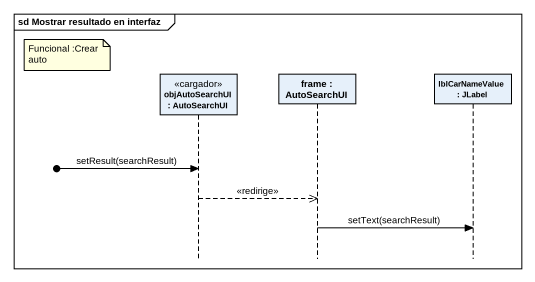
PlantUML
@startuml
mainframe sd Mostrar resultado en interfaz
hide footbox
participant "objAutoSearchUI : AutoSearchUI" as objAutoSearchUI <<cargador>>
participant "frame : AutoSearchUI" as frame_
participant "lblCarNameValue : JLabel" as lblCarNameValue

note left of objAutoSearchUI : Funcional :Crear auto
[o-> objAutoSearchUI : setResult(searchResult)
objAutoSearchUI -->> frame_ : <<redirige>>
frame_ -> lblCarNameValue : setText(searchResult)
@enduml
